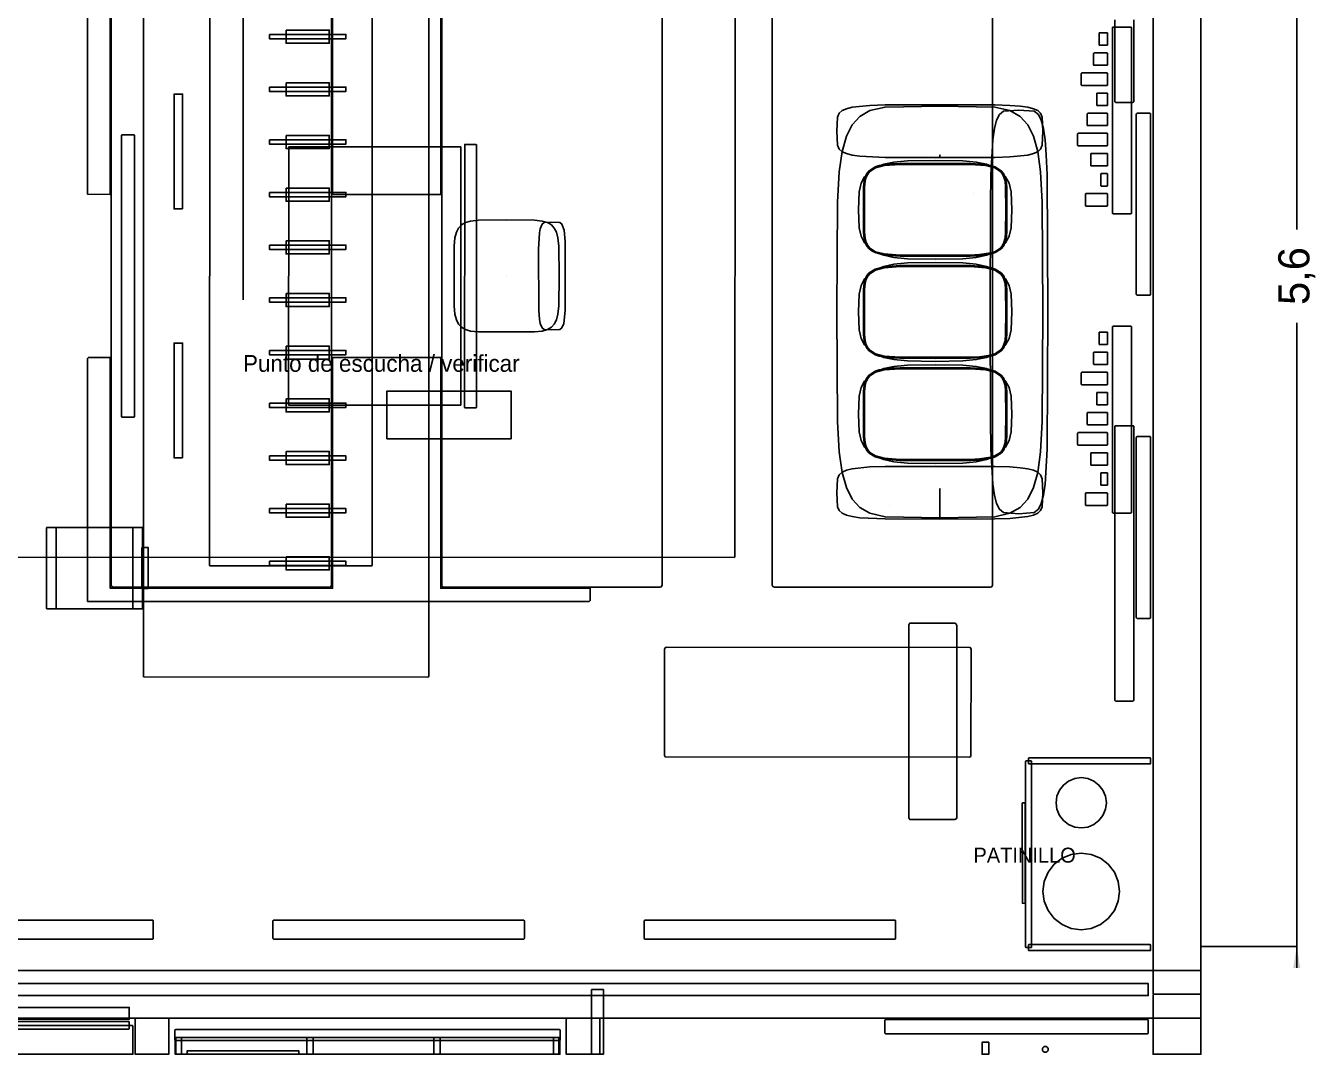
# Model space of a CAD drawing. Header units: metres. Extents: x 1053.8 to 1062.49, y -6.25 to 0.59.
# Drawn here: x 1057.09 to 1062.49, y -6.25 to -1.96 of the extents above; entities that cross this region are included whole.
import ezdxf

# ---------------------------------------------------------------- set-up
doc = ezdxf.new("R2010")
doc.units = ezdxf.units.M
for name, color, linetype in [('CORTE', 7, 'Continuous'), ('COTAS', 4, 'Continuous'), ('TEXTOS', 7, 'Continuous'), ('VISTA', 8, 'Continuous')]:
    doc.layers.add(name, color=color, linetype=linetype)
doc.dimstyles.get("Standard").update_dxf_attribs({"dimtxt": 2.5, "dimasz": 2.5, "dimexe": 1.25, "dimexo": 0.625, "dimtad": 1, "dimcen": 2.5, "dimazin": 3, "dimtfac": 1, "dimtmove": 0, "dimatfit": 3})

# ---------------------------------------------------------------- blocks, each defined once
blk = doc.blocks.new('_CLOSEDFILLED')
at = {"color": 0, "linetype": 'BYBLOCK'}
blk.add_solid([(-1, 0.164), (0, 0), (-1, -0.164)], dxfattribs=at)
blk = doc.blocks.new('*D2')
for p, q in [((1062.4, -0.11), (1062.4, -2.805)), ((1062, -0.2), (1062.4, -0.2)), ((1062.4, -3.195), (1062.4, -5.89)), ((1062, -5.8), (1062.4, -5.8))]:
    blk.add_line(p, q)
at = {"layer": 'Defpoints'}
for p in [(1062, -0.2), (1062.4, -0.2), (1062, -5.8)]:
    blk.add_point(p, dxfattribs=at)
at = {"layer": 'COTAS', "xscale": 0.09, "yscale": 0.09}
for p, rotation in [((1062.4, -0.2), 270), ((1062.4, -5.8), 90)]:
    blk.add_blockref('_CLOSEDFILLED', p, dxfattribs=dict(at, rotation=rotation))
at = {"layer": 'COTAS', "insert": (1062.4, -3), "char_height": 0.13, "attachment_point": 5, "rotation": 90}
blk.add_mtext('5,6', dxfattribs=at)

msp = doc.modelspace()

# ---------------------------------------------------------------- linework, layer by layer
at = {"layer": 'CORTE'}
msp.add_lwpolyline([(1061.8, -0.0045), (1061.8, -3.5632), (1061.8, -5.9955), (1061.8005, -5.997), (1061.8008, -5.9981), (1061.8011, -5.9984), (1061.8013, -5.9987), (1061.8017, -5.999), (1061.8019, -5.9992), (1061.8034, -5.9997), (1061.8045, -6), (1061.918, -6), (1061.9955, -6), (1061.997, -5.9995), (1061.9981, -5.9992), (1061.9984, -5.9989), (1061.9987, -5.9987), (1061.9989, -5.9984), (1061.9992, -5.9981), (1061.9995, -5.997), (1062, -5.9955), (1062, -3.5632), (1062, -0.0045)], dxfattribs=at)
for points in [[(1061.801, -6.0017), (1061.8008, -6.0019), (1061.8003, -6.0034), (1061.8, -6.0045), (1061.8, -6.25), (1062, -6.25), (1062, -6.0045), (1061.9997, -6.0034), (1061.9992, -6.0019), (1061.999, -6.0017), (1061.9987, -6.0013), (1061.9984, -6.0011), (1061.9981, -6.0008), (1061.997, -6.0005), (1061.9955, -6), (1061.918, -6), (1061.8045, -6), (1061.8034, -6.0003), (1061.8019, -6.0008), (1061.8017, -6.001), (1061.8013, -6.0013), (1061.801, -6.0017)], [(1057.5511, -6.1016), (1057.5508, -6.1019), (1057.5504, -6.1033), (1057.55, -6.1045), (1057.55, -6.25), (1057.69, -6.25), (1057.69, -6.1045), (1057.6896, -6.1033), (1057.6892, -6.1019), (1057.6889, -6.1016), (1057.6887, -6.1013), (1057.6884, -6.1011), (1057.6881, -6.1008), (1057.6869, -6.1004), (1057.6855, -6.1), (1057.6236, -6.1), (1057.5545, -6.1), (1057.5533, -6.1004), (1057.5519, -6.1008), (1057.5516, -6.1011), (1057.5513, -6.1013), (1057.5511, -6.1016)], [(1059.3511, -6.1016), (1059.3508, -6.1019), (1059.3504, -6.1033), (1059.35, -6.1045), (1059.35, -6.25), (1059.49, -6.25), (1059.49, -6.1045), (1059.4896, -6.1033), (1059.4892, -6.1019), (1059.4889, -6.1016), (1059.4887, -6.1013), (1059.4884, -6.1011), (1059.4881, -6.1008), (1059.4869, -6.1004), (1059.4855, -6.1), (1059.4236, -6.1), (1059.3545, -6.1), (1059.3533, -6.1004), (1059.3519, -6.1008), (1059.3516, -6.1011), (1059.3513, -6.1013), (1059.3511, -6.1016)]]:
    msp.add_lwpolyline(points, close=True, dxfattribs=at)
at = {"layer": 'VISTA'}
for p, q in [((1058, -3.1), (1058, -1.4)), ((1057.4926, -2.4146), (1057.4925, -2.4149)), ((1057.4925, -3.454), (1057.4925, -2.4149)), ((1057.4926, -2.4146), (1057.4933, -2.4121)), ((1057.4934, -2.412), (1057.4933, -2.4121)), ((1057.4934, -2.412), (1057.4938, -2.4114)), ((1057.4938, -2.4114), (1057.4943, -2.411)), ((1057.4943, -2.411), (1057.4944, -2.4109)), ((1057.4944, -2.4109), (1057.4967, -2.4101)), ((1057.4967, -2.4101), (1057.497, -2.41)), ((1057.497, -2.41), (1057.5378, -2.41)), ((1057.5378, -2.41), (1057.543, -2.41)), ((1057.543, -2.41), (1057.5453, -2.4108)), ((1057.5453, -2.4108), (1057.5456, -2.4109)), ((1057.5456, -2.4109), (1057.5461, -2.4114)), ((1057.5461, -2.4114), (1057.5462, -2.4114)), ((1057.5462, -2.4114), (1057.5466, -2.412)), ((1057.5467, -2.4121), (1057.5466, -2.412)), ((1057.5467, -2.4121), (1057.5474, -2.4146)), ((1057.5475, -2.4149), (1057.5474, -2.4146)), ((1057.5475, -2.4149), (1057.5475, -3.454)), ((1057.4925, -3.454), (1057.4925, -3.454)), ((1057.4925, -3.454), (1057.4925, -3.5851)), ((1057.5475, -3.5851), (1057.5475, -3.454)), ((1057.4932, -3.5876), (1057.4925, -3.5851)), ((1057.4932, -3.5876), (1057.4933, -3.5879)), ((1057.4938, -3.5885), (1057.4933, -3.5879)), ((1057.4938, -3.5885), (1057.4938, -3.5886)), ((1057.4943, -3.589), (1057.4938, -3.5886)), ((1057.4944, -3.5891), (1057.4943, -3.589)), ((1057.4967, -3.5899), (1057.4944, -3.5891)), ((1057.497, -3.59), (1057.4967, -3.5899)), ((1057.5378, -3.59), (1057.497, -3.59)), ((1057.543, -3.59), (1057.5378, -3.59)), ((1057.5453, -3.5892), (1057.543, -3.59)), ((1057.5456, -3.5891), (1057.5453, -3.5892)), ((1057.5461, -3.5886), (1057.5456, -3.5891)), ((1057.5462, -3.5886), (1057.5461, -3.5886)), ((1057.5467, -3.5879), (1057.5462, -3.5885)), ((1057.5462, -3.5886), (1057.5462, -3.5885)), ((1057.5467, -3.5879), (1057.5468, -3.5876)), ((1057.5475, -3.5851), (1057.5468, -3.5876))]:
    msp.add_line(p, q, dxfattribs=at)
for points in [[(1058.7719, -4.675), (1058.7757, -4.673), (1058.7765, -1.3298), (1058.7746, -1.3259), (1057.5881, -1.325), (1057.5843, -1.327), (1057.5848, -4.6736), (1058.7719, -4.675)], [(1057.446, -2.66), (1057.446, -1.696), (1058.374, -1.696), (1058.374, -2.66), (1058.826, -2.66), (1058.826, -1.696), (1059.45, -1.696), (1059.4492, -1.6419), (1059.4455, -1.64), (1057.3519, -1.6408), (1057.35, -1.6445), (1057.3513, -2.6587), (1057.446, -2.66)], [(1057.45, -4.291), (1057.4517, -4.2962), (1057.459, -4.3), (1058.361, -4.3), (1058.3662, -4.2983), (1058.37, -4.291), (1058.37, -1.709), (1058.3683, -1.7038), (1058.361, -1.7), (1057.459, -1.7), (1057.4526, -1.7026), (1057.45, -1.709), (1057.45, -4.291)], [(1058.83, -4.291), (1058.8317, -4.2962), (1058.839, -4.3), (1059.741, -4.3), (1059.7462, -4.2983), (1059.75, -4.291), (1059.75, -1.709), (1059.7483, -1.7038), (1059.741, -1.7), (1058.839, -1.7), (1058.8326, -1.7026), (1058.83, -1.709), (1058.83, -4.291)], [(1060.21, -4.291), (1060.2117, -4.2962), (1060.219, -4.3), (1061.121, -4.3), (1061.1262, -4.2983), (1061.13, -4.291), (1061.13, -1.709), (1061.1283, -1.7038), (1061.121, -1.7), (1060.219, -1.7), (1060.2126, -1.7026), (1060.21, -1.709), (1060.21, -4.291)], [(1056.305, -4.1705), (1056.3069, -4.1742), (1060.0505, -4.175), (1060.0542, -4.1731), (1060.055, -1.8295), (1060.0531, -1.8258), (1056.3095, -1.825), (1056.305, -1.8295), (1056.305, -4.1705)], [(1057.86, -4.2081), (1057.862, -4.21), (1058.538, -4.21), (1058.54, -4.2081), (1058.54, -1.7919), (1058.538, -1.79), (1057.8608, -1.7903), (1057.86, -4.2081)], [(1058.11, -1.991), (1058.11, -2.009), (1058.43, -2.009), (1058.43, -1.991), (1058.11, -1.991)], [(1058.18, -1.9725), (1058.18, -2.0275), (1058.36, -2.0275), (1058.36, -1.9725), (1058.18, -1.9725)], [(1061.5756, -1.9846), (1061.575, -1.986), (1061.575, -2.034), (1061.5756, -2.0354), (1061.577, -2.036), (1061.608, -2.036), (1061.6094, -2.0354), (1061.61, -2.034), (1061.61, -1.986), (1061.6094, -1.9846), (1061.608, -1.984), (1061.577, -1.984), (1061.5756, -1.9846)], [(1061.6307, -1.9614), (1061.6306, -1.9615), (1061.6301, -1.9631), (1061.63, -1.9635), (1061.63, -2.5911), (1061.63, -2.7365), (1061.6305, -2.7381), (1061.6306, -2.7385), (1061.631, -2.7389), (1061.631, -2.739), (1061.6314, -2.7393), (1061.6315, -2.7394), (1061.6331, -2.7399), (1061.6335, -2.74), (1061.6928, -2.74), (1061.7065, -2.74), (1061.7081, -2.7395), (1061.7085, -2.7394), (1061.7089, -2.739), (1061.709, -2.739), (1061.709, -2.7389), (1061.7094, -2.7385), (1061.7095, -2.7381), (1061.71, -2.7365), (1061.71, -2.5911), (1061.71, -1.9635), (1061.7099, -1.9631), (1061.7094, -1.9615), (1061.7093, -1.9614), (1061.709, -1.961), (1061.7089, -1.961), (1061.7085, -1.9606), (1061.7081, -1.9605), (1061.7065, -1.96), (1061.6928, -1.96), (1061.6335, -1.96), (1061.6331, -1.9601), (1061.6315, -1.9606), (1061.6314, -1.9607), (1061.631, -1.961), (1061.6307, -1.9614)], [(1061.5526, -2.0686), (1061.552, -2.07), (1061.552, -2.118), (1061.5526, -2.1194), (1061.554, -2.12), (1061.608, -2.12), (1061.6094, -2.1194), (1061.61, -2.118), (1061.61, -2.07), (1061.6094, -2.0686), (1061.608, -2.068), (1061.554, -2.068), (1061.5526, -2.0686)], [(1061.5006, -2.1526), (1061.5, -2.154), (1061.5, -2.202), (1061.5006, -2.2034), (1061.502, -2.204), (1061.608, -2.204), (1061.6094, -2.2034), (1061.61, -2.202), (1061.61, -2.154), (1061.6094, -2.1526), (1061.608, -2.152), (1061.502, -2.152), (1061.5006, -2.1526)], [(1058.18, -2.1925), (1058.18, -2.2475), (1058.36, -2.2475), (1058.36, -2.1925), (1058.18, -2.1925)], [(1057.7475, -2.72), (1057.7475, -2.3055), (1057.7475, -2.24), (1057.7173, -2.24), (1057.7125, -2.24), (1057.7125, -2.6545), (1057.7125, -2.72), (1057.7427, -2.72), (1057.7475, -2.72)], [(1058.11, -2.211), (1058.11, -2.229), (1058.43, -2.229), (1058.43, -2.211), (1058.11, -2.211)], [(1061.5656, -2.2366), (1061.565, -2.238), (1061.565, -2.286), (1061.5656, -2.2874), (1061.567, -2.288), (1061.608, -2.288), (1061.6094, -2.2874), (1061.61, -2.286), (1061.61, -2.238), (1061.6094, -2.2366), (1061.608, -2.236), (1061.567, -2.236), (1061.5656, -2.2366)], [(1060.5432, -2.4949), (1060.575, -2.4994), (1060.681, -2.5044), (1060.91, -2.505), (1060.91, -2.4945), (1060.91, -2.505), (1061.139, -2.5044), (1061.2022, -2.5026), (1061.2768, -2.4949), (1061.3007, -2.4888), (1061.3183, -2.4807), (1061.3305, -2.4698), (1061.3376, -2.4536), (1061.34, -2.395), (1061.3376, -2.3364), (1061.3305, -2.3202), (1061.3183, -2.3093), (1061.3007, -2.3012), (1061.2768, -2.2951), (1061.245, -2.2906), (1061.2022, -2.2874), (1061.139, -2.2856), (1060.681, -2.2856), (1060.6178, -2.2874), (1060.5432, -2.2951), (1060.5193, -2.3012), (1060.5017, -2.3093), (1060.4895, -2.3202), (1060.4824, -2.3364), (1060.48, -2.395), (1060.4824, -2.4536), (1060.4895, -2.4698), (1060.5017, -2.4807), (1060.5193, -2.4888), (1060.5432, -2.4949)], [(1060.5432, -3.9313), (1060.575, -3.9666), (1060.6178, -3.991), (1060.681, -4.0053), (1060.91, -4.01), (1060.91, -3.8884), (1060.91, -4.01), (1061.139, -4.0053), (1061.2022, -3.991), (1061.245, -3.9666), (1061.2768, -3.9313), (1061.3007, -3.8835), (1061.3183, -3.8201), (1061.3305, -3.7345), (1061.3376, -3.6079), (1061.34, -3.15), (1061.3376, -2.6921), (1061.3305, -2.5655), (1061.3183, -2.4799), (1061.3007, -2.4165), (1061.2768, -2.3687), (1061.245, -2.3334), (1061.2022, -2.309), (1061.139, -2.2947), (1060.91, -2.29), (1060.681, -2.2947), (1060.6178, -2.309), (1060.575, -2.3334), (1060.5432, -2.3687), (1060.5193, -2.4165), (1060.5017, -2.4799), (1060.4895, -2.5655), (1060.4824, -2.6921), (1060.48, -3.15), (1060.4824, -3.6079), (1060.4895, -3.7345), (1060.5017, -3.8201), (1060.5193, -3.8835), (1060.5432, -3.9313)], [(1061.1376, -3.9157), (1061.1465, -3.9503), (1061.1584, -3.9741), (1061.1761, -3.9882), (1061.24, -3.9928), (1061.3039, -3.9882), (1061.3216, -3.9741), (1061.3335, -3.9503), (1061.3423, -3.9157), (1061.349, -3.8688), (1061.3573, -3.7228), (1061.36, -3.15), (1061.3573, -2.5772), (1061.3539, -2.4933), (1061.349, -2.4312), (1061.3423, -2.3843), (1061.3335, -2.3497), (1061.3216, -2.3259), (1061.3039, -2.3118), (1061.24, -2.3072), (1061.1761, -2.3118), (1061.1584, -2.3259), (1061.1465, -2.3497), (1061.1376, -2.3843), (1061.131, -2.4312), (1061.1227, -2.5772), (1061.1207, -2.7012), (1061.12, -3.15), (1061.1207, -3.5988), (1061.1227, -3.7228), (1061.131, -3.8688), (1061.1376, -3.9157)], [(1061.5256, -2.3206), (1061.525, -2.322), (1061.525, -2.37), (1061.5256, -2.3714), (1061.527, -2.372), (1061.608, -2.372), (1061.6094, -2.3714), (1061.61, -2.37), (1061.61, -2.322), (1061.6094, -2.3206), (1061.608, -2.32), (1061.527, -2.32), (1061.5256, -2.3206)], [(1061.7309, -2.3218), (1061.7308, -2.3219), (1061.7302, -2.3239), (1061.73, -2.3245), (1061.73, -2.9018), (1061.73, -3.0755), (1061.7306, -3.0775), (1061.7308, -3.0781), (1061.7312, -3.0785), (1061.7313, -3.0787), (1061.7318, -3.0791), (1061.7319, -3.0792), (1061.7339, -3.0798), (1061.7345, -3.08), (1061.7737, -3.08), (1061.7855, -3.08), (1061.7875, -3.0794), (1061.7881, -3.0792), (1061.7885, -3.0788), (1061.7887, -3.0787), (1061.7888, -3.0785), (1061.7892, -3.0781), (1061.7894, -3.0775), (1061.79, -3.0755), (1061.79, -2.9018), (1061.79, -2.3245), (1061.7898, -2.3239), (1061.7892, -2.3219), (1061.7891, -2.3218), (1061.7887, -2.3213), (1061.7885, -2.3212), (1061.7881, -2.3208), (1061.7875, -2.3206), (1061.7855, -2.32), (1061.7737, -2.32), (1061.7345, -2.32), (1061.7339, -2.3202), (1061.7319, -2.3208), (1061.7318, -2.3209), (1061.7313, -2.3213), (1061.7309, -2.3218)], [(1058.18, -2.4125), (1058.18, -2.4675), (1058.36, -2.4675), (1058.36, -2.4125), (1058.18, -2.4125)], [(1061.4856, -2.4046), (1061.485, -2.406), (1061.485, -2.454), (1061.4856, -2.4554), (1061.487, -2.456), (1061.608, -2.456), (1061.6094, -2.4554), (1061.61, -2.454), (1061.61, -2.406), (1061.6094, -2.4046), (1061.608, -2.404), (1061.487, -2.404), (1061.4856, -2.4046)], [(1058.11, -2.431), (1058.11, -2.449), (1058.43, -2.449), (1058.43, -2.431), (1058.11, -2.431)], [(1058.1906, -3.5387), (1058.1909, -3.5391), (1058.1913, -3.5394), (1058.193, -3.54), (1058.9087, -3.5394), (1058.9091, -3.5391), (1058.9094, -3.5387), (1058.91, -3.537), (1058.9094, -2.4613), (1058.9091, -2.4609), (1058.9087, -2.4606), (1058.907, -2.46), (1058.193, -2.46), (1058.1909, -2.4609), (1058.1906, -3.5387)], [(1058.1915, -2.4615), (1058.1909, -2.4615), (1058.1909, -2.4609), (1058.1915, -2.4615)], [(1058.9085, -2.4615), (1058.9085, -2.4609), (1058.9091, -2.4609), (1058.9085, -2.4615)], [(1058.925, -3.5483), (1058.9267, -3.55), (1058.9733, -3.55), (1058.975, -3.5483), (1058.975, -2.4517), (1058.9733, -2.45), (1058.9257, -2.4503), (1058.925, -3.5483)], [(1060.6424, -2.9001), (1060.6759, -2.9132), (1060.7182, -2.9224), (1060.7741, -2.9278), (1060.89, -2.9297), (1061.0059, -2.9278), (1061.0618, -2.9224), (1061.1041, -2.9132), (1061.1376, -2.9001), (1061.1642, -2.883), (1061.1844, -2.8614), (1061.1987, -2.8341), (1061.2072, -2.7981), (1061.21, -2.7233), (1061.2072, -2.6486), (1061.1987, -2.6126), (1061.1844, -2.5853), (1061.1642, -2.5637), (1061.1376, -2.5466), (1061.1041, -2.5335), (1061.0618, -2.5243), (1061.0059, -2.5188), (1060.89, -2.517), (1060.7741, -2.5188), (1060.7182, -2.5243), (1060.6759, -2.5335), (1060.6424, -2.5466), (1060.6158, -2.5637), (1060.5956, -2.5853), (1060.5813, -2.6126), (1060.5728, -2.6486), (1060.57, -2.7233), (1060.5728, -2.7981), (1060.5813, -2.8341), (1060.5956, -2.8614), (1060.6158, -2.883), (1060.6424, -2.9001)], [(1060.5911, -2.8175), (1060.5938, -2.8433), (1060.5985, -2.8612), (1060.6051, -2.875), (1060.614, -2.8862), (1060.6252, -2.8952), (1060.639, -2.9023), (1060.677, -2.9122), (1060.744, -2.9168), (1060.89, -2.9174), (1060.89, -2.9151), (1060.89, -2.9174), (1061.036, -2.9168), (1061.0756, -2.9151), (1061.124, -2.9079), (1061.141, -2.9023), (1061.166, -2.8862), (1061.1749, -2.875), (1061.1815, -2.8612), (1061.1862, -2.8433), (1061.1889, -2.8175), (1061.1898, -2.7233), (1061.1889, -2.6292), (1061.1862, -2.6034), (1061.1815, -2.5855), (1061.1749, -2.5716), (1061.166, -2.5605), (1061.141, -2.5443), (1061.103, -2.5345), (1061.036, -2.5298), (1060.744, -2.5298), (1060.7044, -2.5316), (1060.656, -2.5387), (1060.639, -2.5443), (1060.614, -2.5605), (1060.6051, -2.5716), (1060.5985, -2.5855), (1060.5938, -2.6034), (1060.5911, -2.6292), (1060.5911, -2.8175)], [(1060.6777, -2.9078), (1060.6407, -2.8983), (1060.6171, -2.8831), (1060.6089, -2.8727), (1060.6026, -2.8597), (1060.5982, -2.8425), (1060.5955, -2.8174), (1060.5955, -2.6293), (1060.5982, -2.6041), (1060.6026, -2.587), (1060.6089, -2.5739), (1060.6171, -2.5636), (1060.6407, -2.5484), (1060.6777, -2.5389), (1060.7441, -2.5342), (1060.89, -2.5336), (1061.0359, -2.5342), (1061.1023, -2.5389), (1061.1393, -2.5484), (1061.1629, -2.5636), (1061.1711, -2.5739), (1061.1774, -2.587), (1061.1818, -2.6041), (1061.1845, -2.6293), (1061.1854, -2.7233), (1061.1845, -2.8174), (1061.1818, -2.8425), (1061.1774, -2.8597), (1061.1711, -2.8727), (1061.1629, -2.8831), (1061.1393, -2.8983), (1061.1229, -2.9037), (1061.0753, -2.9107), (1061.0359, -2.9124), (1060.7441, -2.9124), (1060.6777, -2.9078)], [(1061.5406, -2.4886), (1061.54, -2.49), (1061.54, -2.538), (1061.5406, -2.5394), (1061.542, -2.54), (1061.608, -2.54), (1061.6094, -2.5394), (1061.61, -2.538), (1061.61, -2.49), (1061.6094, -2.4886), (1061.608, -2.488), (1061.542, -2.488), (1061.5406, -2.4886)], [(1060.6911, -2.5369), (1060.6911, -2.5369), (1060.6911, -2.5369), (1060.6911, -2.5369)], [(1061.5826, -2.5726), (1061.582, -2.574), (1061.582, -2.622), (1061.5826, -2.6234), (1061.584, -2.624), (1061.608, -2.624), (1061.6094, -2.6234), (1061.61, -2.622), (1061.61, -2.574), (1061.6094, -2.5726), (1061.608, -2.572), (1061.584, -2.572), (1061.5826, -2.5726)], [(1058.18, -2.6325), (1058.18, -2.6875), (1058.36, -2.6875), (1058.36, -2.6325), (1058.18, -2.6325)], [(1061.202, -2.6309), (1061.202, -2.6309), (1061.202, -2.6309), (1061.202, -2.6309)], [(1058.11, -2.651), (1058.11, -2.669), (1058.43, -2.669), (1058.43, -2.651), (1058.11, -2.651)], [(1061.0508, -2.657), (1061.0508, -2.657), (1061.0508, -2.657), (1061.0508, -2.657)], [(1061.5186, -2.6566), (1061.518, -2.658), (1061.518, -2.706), (1061.5186, -2.7074), (1061.52, -2.708), (1061.608, -2.708), (1061.6094, -2.7074), (1061.61, -2.706), (1061.61, -2.658), (1061.6094, -2.6566), (1061.608, -2.656), (1061.52, -2.656), (1061.5186, -2.6566)], [(1058.9124, -3.2135), (1058.9286, -3.2231), (1058.9505, -3.2298), (1058.9829, -3.2337), (1059.2171, -3.2337), (1059.2495, -3.2298), (1059.2714, -3.2231), (1059.2876, -3.2135), (1059.2999, -3.2004), (1059.3089, -3.1831), (1059.3151, -3.1597), (1059.3188, -3.1251), (1059.32, -3), (1059.3188, -2.8749), (1059.3151, -2.8403), (1059.3089, -2.8169), (1059.2999, -2.7996), (1059.2876, -2.7865), (1059.2714, -2.7769), (1059.2495, -2.7702), (1059.2171, -2.7663), (1059.1, -2.765), (1058.9829, -2.7663), (1058.9505, -2.7702), (1058.9286, -2.7769), (1058.9124, -2.7865), (1058.9001, -2.7996), (1058.8911, -2.8169), (1058.8849, -2.8403), (1058.8812, -2.8749), (1058.8812, -3.1251), (1058.8849, -3.1597), (1058.8911, -3.1831), (1058.9001, -3.2004), (1058.9124, -3.2135)], [(1059.2352, -3.1437), (1059.2374, -3.1803), (1059.2408, -3.1976), (1059.2485, -3.2168), (1059.2575, -3.2229), (1059.2902, -3.225), (1059.3225, -3.2229), (1059.331, -3.2168), (1059.3396, -3.1976), (1059.345, -3.1437), (1059.345, -2.8563), (1059.3404, -2.8079), (1059.3315, -2.7832), (1059.3224, -2.7771), (1059.2898, -2.775), (1059.2575, -2.7771), (1059.249, -2.7832), (1059.2404, -2.8024), (1059.2375, -2.8197), (1059.2343, -2.8874), (1059.2352, -3.1437)], [(1058.18, -2.8525), (1058.18, -2.9075), (1058.36, -2.9075), (1058.36, -2.8525), (1058.18, -2.8525)], [(1060.5967, -2.8521), (1060.5967, -2.8521), (1060.5967, -2.8521), (1060.5967, -2.8521)], [(1058.11, -2.871), (1058.11, -2.889), (1058.43, -2.889), (1058.43, -2.871), (1058.11, -2.871)], [(1060.6199, -2.8902), (1060.6199, -2.8902), (1060.6199, -2.8902), (1060.6199, -2.8902)], [(1060.6424, -3.3268), (1060.6759, -3.3398), (1060.7182, -3.349), (1060.7741, -3.3545), (1060.89, -3.3563), (1061.0059, -3.3545), (1061.0618, -3.349), (1061.1041, -3.3398), (1061.1376, -3.3268), (1061.1642, -3.3097), (1061.1844, -3.288), (1061.1987, -3.2607), (1061.2072, -3.2247), (1061.21, -3.15), (1061.2072, -3.0753), (1061.1987, -3.0393), (1061.1844, -3.012), (1061.1642, -2.9903), (1061.1376, -2.9732), (1061.1041, -2.9602), (1061.0618, -2.951), (1061.0059, -2.9455), (1060.89, -2.9437), (1060.7741, -2.9455), (1060.7182, -2.951), (1060.6759, -2.9602), (1060.6424, -2.9732), (1060.6158, -2.9903), (1060.5956, -3.012), (1060.5813, -3.0393), (1060.5728, -3.0753), (1060.57, -3.15), (1060.5728, -3.2247), (1060.5813, -3.2607), (1060.5956, -3.288), (1060.6158, -3.3097), (1060.6424, -3.3268)], [(1060.5911, -3.2442), (1060.5938, -3.2699), (1060.5985, -3.2878), (1060.6051, -3.3017), (1060.614, -3.3128), (1060.639, -3.329), (1060.656, -3.3346), (1060.7044, -3.3418), (1060.744, -3.3435), (1060.89, -3.3441), (1060.89, -3.3418), (1060.89, -3.3441), (1061.036, -3.3435), (1061.103, -3.3388), (1061.141, -3.329), (1061.166, -3.3128), (1061.1749, -3.3017), (1061.1815, -3.2878), (1061.1862, -3.2699), (1061.1889, -3.2442), (1061.1898, -3.15), (1061.1889, -3.0558), (1061.1862, -3.0301), (1061.1815, -3.0122), (1061.1749, -2.9983), (1061.166, -2.9872), (1061.141, -2.971), (1061.124, -2.9654), (1061.0756, -2.9582), (1061.036, -2.9565), (1060.744, -2.9565), (1060.677, -2.9612), (1060.639, -2.971), (1060.614, -2.9872), (1060.6051, -2.9983), (1060.5985, -3.0122), (1060.5938, -3.0301), (1060.5911, -3.0558), (1060.5911, -3.2442)], [(1060.6777, -3.3345), (1060.6407, -3.3249), (1060.6171, -3.3097), (1060.6089, -3.2994), (1060.6026, -3.2864), (1060.5982, -3.2692), (1060.5955, -3.244), (1060.5955, -3.056), (1060.5982, -3.0308), (1060.6026, -3.0136), (1060.6089, -3.0006), (1060.6171, -2.9903), (1060.6407, -2.9751), (1060.6777, -2.9655), (1060.7441, -2.9609), (1060.89, -2.9603), (1061.0359, -2.9609), (1061.1023, -2.9655), (1061.1393, -2.9751), (1061.1629, -2.9903), (1061.1711, -3.0006), (1061.1774, -3.0136), (1061.1818, -3.0308), (1061.1845, -3.056), (1061.1854, -3.15), (1061.1845, -3.244), (1061.1818, -3.2692), (1061.1774, -3.2864), (1061.1711, -3.2994), (1061.1629, -3.3097), (1061.1393, -3.3249), (1061.1229, -3.3303), (1061.0753, -3.3374), (1061.0359, -3.3391), (1060.7441, -3.3391), (1060.6777, -3.3345)], [(1061.08, -2.9149), (1061.08, -2.9149), (1061.08, -2.9149), (1061.08, -2.9149)], [(1059.1, -3), (1059.1, -3), (1059.1, -3), (1059.1, -3)], [(1058.18, -3.0725), (1058.18, -3.1275), (1058.36, -3.1275), (1058.36, -3.0725), (1058.18, -3.0725)], [(1061.202, -3.0575), (1061.202, -3.0575), (1061.202, -3.0575), (1061.202, -3.0575)], [(1058.11, -3.091), (1058.11, -3.109), (1058.43, -3.109), (1058.43, -3.091), (1058.11, -3.091)], [(1061.5756, -3.2346), (1061.575, -3.236), (1061.575, -3.284), (1061.5756, -3.2854), (1061.577, -3.286), (1061.608, -3.286), (1061.6094, -3.2854), (1061.61, -3.284), (1061.61, -3.236), (1061.6094, -3.2346), (1061.608, -3.234), (1061.577, -3.234), (1061.5756, -3.2346)], [(1061.6307, -3.2114), (1061.6306, -3.2115), (1061.6301, -3.2131), (1061.63, -3.2135), (1061.63, -3.8411), (1061.63, -3.9865), (1061.6305, -3.9881), (1061.6306, -3.9885), (1061.631, -3.9889), (1061.631, -3.989), (1061.6314, -3.9893), (1061.6315, -3.9894), (1061.6331, -3.9899), (1061.6335, -3.99), (1061.6928, -3.99), (1061.7065, -3.99), (1061.7081, -3.9895), (1061.7085, -3.9894), (1061.7089, -3.989), (1061.709, -3.989), (1061.709, -3.9889), (1061.7094, -3.9885), (1061.7095, -3.9881), (1061.71, -3.9865), (1061.71, -3.8411), (1061.71, -3.2135), (1061.7099, -3.2131), (1061.7094, -3.2115), (1061.7093, -3.2114), (1061.709, -3.211), (1061.7089, -3.211), (1061.7085, -3.2106), (1061.7081, -3.2105), (1061.7065, -3.21), (1061.6928, -3.21), (1061.6335, -3.21), (1061.6331, -3.2101), (1061.6315, -3.2106), (1061.6314, -3.2107), (1061.631, -3.211), (1061.6307, -3.2114)], [(1057.7475, -3.76), (1057.7475, -3.3455), (1057.7475, -3.28), (1057.7173, -3.28), (1057.7125, -3.28), (1057.7125, -3.6945), (1057.7125, -3.76), (1057.7427, -3.76), (1057.7475, -3.76)], [(1060.5967, -3.2787), (1060.5967, -3.2787), (1060.5967, -3.2787), (1060.5967, -3.2787)], [(1059.4455, -4.36), (1059.45, -4.3555), (1059.45, -4.304), (1058.826, -4.304), (1058.826, -3.34), (1058.374, -3.34), (1058.374, -4.304), (1057.446, -4.304), (1057.446, -3.34), (1057.3545, -3.34), (1057.35, -3.3445), (1057.3513, -4.3587), (1059.4455, -4.36)], [(1058.11, -3.311), (1058.11, -3.329), (1058.43, -3.329), (1058.43, -3.311), (1058.11, -3.311)], [(1058.18, -3.2925), (1058.18, -3.3475), (1058.36, -3.3475), (1058.36, -3.2925), (1058.18, -3.2925)], [(1060.7, -3.3415), (1060.7, -3.3415), (1060.7, -3.3415), (1060.7, -3.3415)], [(1061.08, -3.3415), (1061.08, -3.3415), (1061.08, -3.3415), (1061.08, -3.3415)], [(1061.5526, -3.3186), (1061.552, -3.32), (1061.552, -3.368), (1061.5526, -3.3694), (1061.554, -3.37), (1061.608, -3.37), (1061.6094, -3.3694), (1061.61, -3.368), (1061.61, -3.32), (1061.6094, -3.3186), (1061.608, -3.318), (1061.554, -3.318), (1061.5526, -3.3186)], [(1060.6424, -3.7534), (1060.6759, -3.7665), (1060.7182, -3.7757), (1060.7741, -3.7812), (1060.89, -3.783), (1061.0059, -3.7812), (1061.0618, -3.7757), (1061.1041, -3.7665), (1061.1376, -3.7534), (1061.1642, -3.7363), (1061.1844, -3.7147), (1061.1987, -3.6874), (1061.2072, -3.6514), (1061.21, -3.5767), (1061.2072, -3.5019), (1061.1987, -3.4659), (1061.1844, -3.4386), (1061.1642, -3.417), (1061.1376, -3.3999), (1061.1041, -3.3868), (1061.0618, -3.3776), (1061.0059, -3.3722), (1060.89, -3.3703), (1060.7741, -3.3722), (1060.7182, -3.3776), (1060.6759, -3.3868), (1060.6424, -3.3999), (1060.6158, -3.417), (1060.5956, -3.4386), (1060.5813, -3.4659), (1060.5728, -3.5019), (1060.57, -3.5767), (1060.5728, -3.6514), (1060.5813, -3.6874), (1060.5956, -3.7147), (1060.6158, -3.7363), (1060.6424, -3.7534)], [(1060.5911, -3.6708), (1060.5938, -3.6966), (1060.5985, -3.7145), (1060.6051, -3.7284), (1060.614, -3.7395), (1060.639, -3.7557), (1060.677, -3.7655), (1060.744, -3.7702), (1060.89, -3.7708), (1060.89, -3.7684), (1060.89, -3.7708), (1061.036, -3.7702), (1061.0756, -3.7684), (1061.124, -3.7613), (1061.141, -3.7557), (1061.166, -3.7395), (1061.1749, -3.7284), (1061.1815, -3.7145), (1061.1862, -3.6966), (1061.1889, -3.6708), (1061.1898, -3.5767), (1061.1889, -3.4825), (1061.1862, -3.4567), (1061.1815, -3.4388), (1061.1749, -3.425), (1061.166, -3.4138), (1061.141, -3.3977), (1061.103, -3.3878), (1061.036, -3.3832), (1060.744, -3.3832), (1060.7044, -3.3849), (1060.656, -3.3921), (1060.639, -3.3977), (1060.614, -3.4138), (1060.6051, -3.425), (1060.5985, -3.4388), (1060.5938, -3.4567), (1060.5911, -3.4825), (1060.5911, -3.6708)], [(1060.6777, -3.7611), (1060.6407, -3.7516), (1060.6171, -3.7364), (1060.6089, -3.7261), (1060.6026, -3.713), (1060.5982, -3.6959), (1060.5955, -3.6707), (1060.5955, -3.4826), (1060.5982, -3.4575), (1060.6026, -3.4403), (1060.6089, -3.4273), (1060.6171, -3.4169), (1060.6407, -3.4017), (1060.6777, -3.3922), (1060.7441, -3.3876), (1060.89, -3.387), (1061.0359, -3.3876), (1061.1023, -3.3922), (1061.1393, -3.4017), (1061.1629, -3.4169), (1061.1711, -3.4273), (1061.1774, -3.4403), (1061.1818, -3.4575), (1061.1845, -3.4826), (1061.1854, -3.5767), (1061.1845, -3.6707), (1061.1818, -3.6959), (1061.1774, -3.713), (1061.1711, -3.7261), (1061.1629, -3.7364), (1061.1393, -3.7516), (1061.1229, -3.757), (1061.0753, -3.764), (1061.0359, -3.7658), (1060.7441, -3.7658), (1060.6777, -3.7611)], [(1061.1461, -3.4047), (1061.1461, -3.4047), (1061.1461, -3.4047), (1061.1461, -3.4047)], [(1061.5006, -3.4026), (1061.5, -3.404), (1061.5, -3.452), (1061.5006, -3.4534), (1061.502, -3.454), (1061.608, -3.454), (1061.6094, -3.4534), (1061.61, -3.452), (1061.61, -3.404), (1061.6094, -3.4026), (1061.608, -3.402), (1061.502, -3.402), (1061.5006, -3.4026)], [(1058.6007, -3.6797), (1059.1197, -3.6793), (1059.1193, -3.4803), (1058.6007, -3.4803), (1058.6007, -3.6797)], [(1061.202, -3.4842), (1061.202, -3.4842), (1061.202, -3.4842), (1061.202, -3.4842)], [(1061.5656, -3.4866), (1061.565, -3.488), (1061.565, -3.536), (1061.5656, -3.5374), (1061.567, -3.538), (1061.608, -3.538), (1061.6094, -3.5374), (1061.61, -3.536), (1061.61, -3.488), (1061.6094, -3.4866), (1061.608, -3.486), (1061.567, -3.486), (1061.5656, -3.4866)], [(1058.11, -3.531), (1058.11, -3.549), (1058.43, -3.549), (1058.43, -3.531), (1058.11, -3.531)], [(1058.18, -3.5125), (1058.18, -3.5675), (1058.36, -3.5675), (1058.36, -3.5125), (1058.18, -3.5125)], [(1058.1915, -3.5385), (1058.1915, -3.5391), (1058.1909, -3.5391), (1058.1915, -3.5385)], [(1058.9085, -3.5385), (1058.9091, -3.5385), (1058.9091, -3.5391), (1058.9085, -3.5385)], [(1061.5256, -3.5706), (1061.525, -3.572), (1061.525, -3.62), (1061.5256, -3.6214), (1061.527, -3.622), (1061.608, -3.622), (1061.6094, -3.6214), (1061.61, -3.62), (1061.61, -3.572), (1061.6094, -3.5706), (1061.608, -3.57), (1061.527, -3.57), (1061.5256, -3.5706)], [(1061.4856, -3.6546), (1061.485, -3.656), (1061.485, -3.704), (1061.4856, -3.7054), (1061.487, -3.706), (1061.608, -3.706), (1061.6094, -3.7054), (1061.61, -3.704), (1061.61, -3.656), (1061.6094, -3.6546), (1061.608, -3.654), (1061.487, -3.654), (1061.4856, -3.6546)], [(1061.641, -3.6267), (1061.6408, -3.6269), (1061.6402, -3.6287), (1061.64, -3.6295), (1061.64, -4.4296), (1061.64, -4.7705), (1061.6406, -4.7723), (1061.6408, -4.7731), (1061.6412, -4.7735), (1061.6413, -4.7737), (1061.6417, -4.774), (1061.6419, -4.7742), (1061.6437, -4.7748), (1061.6445, -4.775), (1061.6943, -4.775), (1061.7155, -4.775), (1061.7173, -4.7744), (1061.7181, -4.7742), (1061.7185, -4.7738), (1061.7187, -4.7737), (1061.7188, -4.7735), (1061.7192, -4.7731), (1061.7194, -4.7723), (1061.72, -4.7705), (1061.72, -4.4296), (1061.72, -3.6295), (1061.7198, -3.6287), (1061.7192, -3.6269), (1061.719, -3.6267), (1061.7187, -3.6263), (1061.7185, -3.6262), (1061.7181, -3.6258), (1061.7173, -3.6256), (1061.7155, -3.625), (1061.6943, -3.625), (1061.6445, -3.625), (1061.6437, -3.6252), (1061.6419, -3.6258), (1061.6417, -3.626), (1061.6413, -3.6263), (1061.641, -3.6267)], [(1061.7309, -3.6718), (1061.7308, -3.6719), (1061.7302, -3.6739), (1061.73, -3.6745), (1061.73, -4.2518), (1061.73, -4.4255), (1061.7306, -4.4275), (1061.7308, -4.4281), (1061.7312, -4.4285), (1061.7313, -4.4287), (1061.7318, -4.4291), (1061.7319, -4.4292), (1061.7339, -4.4298), (1061.7345, -4.43), (1061.7737, -4.43), (1061.7855, -4.43), (1061.7875, -4.4294), (1061.7881, -4.4292), (1061.7885, -4.4288), (1061.7887, -4.4287), (1061.7888, -4.4285), (1061.7892, -4.4281), (1061.7894, -4.4275), (1061.79, -4.4255), (1061.79, -4.2518), (1061.79, -3.6745), (1061.7898, -3.6739), (1061.7892, -3.6719), (1061.7891, -3.6718), (1061.7887, -3.6713), (1061.7885, -3.6712), (1061.7881, -3.6708), (1061.7875, -3.6706), (1061.7855, -3.67), (1061.7737, -3.67), (1061.7345, -3.67), (1061.7339, -3.6702), (1061.7319, -3.6708), (1061.7318, -3.6709), (1061.7313, -3.6713), (1061.7309, -3.6718)], [(1058.11, -3.751), (1058.11, -3.769), (1058.43, -3.769), (1058.43, -3.751), (1058.11, -3.751)], [(1058.18, -3.7325), (1058.18, -3.7875), (1058.36, -3.7875), (1058.36, -3.7325), (1058.18, -3.7325)], [(1060.6331, -3.7501), (1060.6331, -3.7501), (1060.6331, -3.7501), (1060.6331, -3.7501)], [(1060.6911, -3.7631), (1060.6911, -3.7631), (1060.6911, -3.7631), (1060.6911, -3.7631)], [(1061.0557, -3.7671), (1061.0557, -3.7671), (1061.0557, -3.7671), (1061.0557, -3.7671)], [(1061.08, -3.7682), (1061.08, -3.7682), (1061.08, -3.7682), (1061.08, -3.7682)], [(1061.1469, -3.7501), (1061.1469, -3.7501), (1061.1469, -3.7501), (1061.1469, -3.7501)], [(1061.5406, -3.7386), (1061.54, -3.74), (1061.54, -3.788), (1061.5406, -3.7894), (1061.542, -3.79), (1061.608, -3.79), (1061.6094, -3.7894), (1061.61, -3.788), (1061.61, -3.74), (1061.6094, -3.7386), (1061.608, -3.738), (1061.542, -3.738), (1061.5406, -3.7386)], [(1060.5432, -4.0049), (1060.575, -4.0095), (1060.681, -4.0144), (1060.91, -4.015), (1060.91, -4.0045), (1060.91, -4.015), (1061.139, -4.0144), (1061.2022, -4.0126), (1061.2768, -4.0049), (1061.3007, -3.9988), (1061.3183, -3.9907), (1061.3305, -3.9798), (1061.3376, -3.9636), (1061.34, -3.905), (1061.3376, -3.8464), (1061.3305, -3.8302), (1061.3183, -3.8193), (1061.3007, -3.8112), (1061.2768, -3.8051), (1061.245, -3.8006), (1061.2022, -3.7974), (1061.139, -3.7956), (1060.681, -3.7956), (1060.6178, -3.7974), (1060.5432, -3.8051), (1060.5193, -3.8112), (1060.5017, -3.8193), (1060.4895, -3.8302), (1060.4824, -3.8464), (1060.48, -3.905), (1060.4824, -3.9636), (1060.4895, -3.9798), (1060.5017, -3.9907), (1060.5193, -3.9988), (1060.5432, -4.0049)], [(1060.6498, -3.7967), (1060.6498, -3.7967), (1060.6498, -3.7967), (1060.6498, -3.7967)], [(1061.5826, -3.8226), (1061.582, -3.824), (1061.582, -3.872), (1061.5826, -3.8734), (1061.584, -3.874), (1061.608, -3.874), (1061.6094, -3.8734), (1061.61, -3.872), (1061.61, -3.824), (1061.6094, -3.8226), (1061.608, -3.822), (1061.584, -3.822), (1061.5826, -3.8226)], [(1061.5186, -3.9066), (1061.518, -3.908), (1061.518, -3.956), (1061.5186, -3.9574), (1061.52, -3.958), (1061.608, -3.958), (1061.6094, -3.9574), (1061.61, -3.956), (1061.61, -3.908), (1061.6094, -3.9066), (1061.608, -3.906), (1061.52, -3.906), (1061.5186, -3.9066)], [(1058.11, -3.971), (1058.11, -3.989), (1058.43, -3.989), (1058.43, -3.971), (1058.11, -3.971)], [(1058.18, -3.9525), (1058.18, -4.0075), (1058.36, -4.0075), (1058.36, -3.9525), (1058.18, -3.9525)], [(1060.6993, -3.9589), (1060.6993, -3.9589), (1060.6993, -3.9589), (1060.6993, -3.9589)], [(1060.5142, -3.9939), (1060.5142, -3.9939), (1060.5142, -3.9939), (1060.5142, -3.9939)], [(1061.2998, -3.9926), (1061.2998, -3.9926), (1061.2998, -3.9926), (1061.2998, -3.9926)], [(1057.1803, -4.0504), (1057.1803, -4.0505), (1057.1801, -4.051), (1057.18, -4.0511), (1057.18, -4.3078), (1057.18, -4.3889), (1057.1802, -4.3894), (1057.1803, -4.3895), (1057.1804, -4.3896), (1057.1804, -4.3897), (1057.1806, -4.3898), (1057.1806, -4.3898), (1057.1813, -4.39), (1057.1815, -4.39), (1057.4831, -4.39), (1057.5785, -4.39), (1057.5792, -4.3898), (1057.5794, -4.3898), (1057.5795, -4.3897), (1057.5796, -4.3897), (1057.5796, -4.3896), (1057.5797, -4.3895), (1057.5798, -4.3894), (1057.58, -4.3889), (1057.58, -4.3078), (1057.58, -4.0511), (1057.5799, -4.051), (1057.5797, -4.0505), (1057.5797, -4.0504), (1057.5796, -4.0503), (1057.5795, -4.0503), (1057.5794, -4.0502), (1057.5792, -4.0502), (1057.5785, -4.05), (1057.4831, -4.05), (1057.1815, -4.05), (1057.1813, -4.05), (1057.1806, -4.0502), (1057.1806, -4.0502), (1057.1804, -4.0503), (1057.1803, -4.0504)], [(1057.2217, -4.0507), (1057.22, -4.0517), (1057.2203, -4.3893), (1057.2207, -4.3883), (1057.2217, -4.39), (1057.5393, -4.3897), (1057.5383, -4.3893), (1057.54, -4.3883), (1057.5397, -4.0507), (1057.2217, -4.0507)], [(1057.604, -4.3055), (1057.604, -4.2952), (1057.604, -4.2678), (1057.604, -4.2489), (1057.604, -4.2337), (1057.604, -4.22), (1057.604, -4.2063), (1057.604, -4.1911), (1057.604, -4.1722), (1057.604, -4.1448), (1057.604, -4.1345), (1057.5851, -4.1345), (1057.578, -4.1345), (1057.578, -4.1448), (1057.578, -4.1722), (1057.578, -4.1911), (1057.578, -4.2063), (1057.578, -4.22), (1057.578, -4.2337), (1057.578, -4.2489), (1057.578, -4.2678), (1057.578, -4.2952), (1057.578, -4.3055), (1057.5969, -4.3055), (1057.604, -4.3055)], [(1058.11, -4.191), (1058.11, -4.209), (1058.43, -4.209), (1058.43, -4.191), (1058.11, -4.191)], [(1058.18, -4.1725), (1058.18, -4.2275), (1058.36, -4.2275), (1058.36, -4.1725), (1058.18, -4.1725)], [(1060.7818, -4.453), (1060.7815, -4.4534), (1060.7805, -4.4564), (1060.78, -4.458), (1060.78, -4.9906), (1060.78, -5.262), (1060.781, -5.2651), (1060.7815, -5.2666), (1060.7821, -5.2673), (1060.7823, -5.2677), (1060.783, -5.2682), (1060.7834, -5.2685), (1060.7864, -5.2695), (1060.788, -5.27), (1060.9099, -5.27), (1060.972, -5.27), (1060.9751, -5.269), (1060.9766, -5.2685), (1060.9773, -5.2679), (1060.9777, -5.2677), (1060.9779, -5.2673), (1060.9785, -5.2666), (1060.979, -5.2651), (1060.98, -5.262), (1060.98, -4.9906), (1060.98, -4.458), (1060.9795, -4.4564), (1060.9785, -4.4534), (1060.9782, -4.453), (1060.9777, -4.4523), (1060.9773, -4.4521), (1060.9766, -4.4515), (1060.9751, -4.451), (1060.972, -4.45), (1060.9099, -4.45), (1060.788, -4.45), (1060.7864, -4.4505), (1060.7834, -4.4515), (1060.783, -4.4518), (1060.7823, -4.4523), (1060.7818, -4.453)], [(1059.76, -5.002), (1059.7634, -5.0085), (1061.032, -5.01), (1061.0385, -5.0066), (1061.04, -4.558), (1061.0366, -4.5515), (1059.768, -4.55), (1059.7623, -4.5523), (1059.76, -4.558), (1059.76, -5.002)], [(1061.282, -5.0375), (1061.788, -5.0375), (1061.7894, -5.0369), (1061.79, -5.0355), (1061.79, -5.0145), (1061.7894, -5.0131), (1061.788, -5.0125), (1061.282, -5.0125), (1061.2806, -5.0131), (1061.28, -5.0145), (1061.28, -5.0355), (1061.2806, -5.0369), (1061.282, -5.0375)], [(1061.2695, -5.805), (1061.2905, -5.805), (1061.2919, -5.8044), (1061.2925, -5.803), (1061.2925, -5.027), (1061.2919, -5.0256), (1061.2905, -5.025), (1061.2695, -5.025), (1061.2681, -5.0256), (1061.2675, -5.027), (1061.2675, -5.803), (1061.2681, -5.8044), (1061.2695, -5.805)], [(1061.4475, -5.1091), (1061.4258, -5.1258), (1061.4091, -5.1475), (1061.3986, -5.1728), (1061.395, -5.2), (1061.3986, -5.2272), (1061.4091, -5.2525), (1061.4258, -5.2742), (1061.4475, -5.2909), (1061.4728, -5.3014), (1061.5, -5.305), (1061.5272, -5.3014), (1061.5525, -5.2909), (1061.5742, -5.2742), (1061.5909, -5.2525), (1061.6014, -5.2272), (1061.605, -5.2), (1061.6014, -5.1728), (1061.5909, -5.1475), (1061.5742, -5.1258), (1061.5525, -5.1091), (1061.5272, -5.0986), (1061.5, -5.095), (1061.4728, -5.0986), (1061.4475, -5.1091)], [(1061.264, -5.62), (1061.266, -5.618), (1061.266, -5.202), (1061.264, -5.2), (1061.256, -5.2), (1061.254, -5.202), (1061.2546, -5.6194), (1061.264, -5.62)], [(1061.42, -5.4314), (1061.3869, -5.4569), (1061.3614, -5.49), (1061.3455, -5.5286), (1061.34, -5.57), (1061.3455, -5.6114), (1061.3614, -5.65), (1061.3869, -5.6831), (1061.42, -5.7086), (1061.4586, -5.7245), (1061.5, -5.73), (1061.5414, -5.7245), (1061.58, -5.7086), (1061.6131, -5.6831), (1061.6386, -5.65), (1061.6545, -5.6114), (1061.66, -5.57), (1061.6545, -5.5286), (1061.6386, -5.49), (1061.6131, -5.4569), (1061.58, -5.4314), (1061.5414, -5.4155), (1061.5, -5.41), (1061.4586, -5.4155), (1061.42, -5.4314)], [(1058.1259, -5.6918), (1058.1258, -5.6919), (1058.1252, -5.6939), (1058.125, -5.6945), (1058.125, -5.7493), (1058.125, -5.7655), (1058.1256, -5.7675), (1058.1258, -5.7681), (1058.1262, -5.7686), (1058.1263, -5.7687), (1058.1268, -5.7691), (1058.1269, -5.7692), (1058.1289, -5.7698), (1058.1295, -5.77), (1058.9329, -5.77), (1059.1705, -5.77), (1059.1725, -5.7694), (1059.1731, -5.7692), (1059.1735, -5.7688), (1059.1737, -5.7687), (1059.1738, -5.7686), (1059.1742, -5.7681), (1059.1744, -5.7675), (1059.175, -5.7655), (1059.175, -5.7493), (1059.175, -5.6945), (1059.1748, -5.6939), (1059.1742, -5.6919), (1059.1741, -5.6918), (1059.1737, -5.6913), (1059.1735, -5.6912), (1059.1731, -5.6908), (1059.1725, -5.6906), (1059.1705, -5.69), (1058.9329, -5.69), (1058.1295, -5.69), (1058.1289, -5.6902), (1058.1269, -5.6908), (1058.1268, -5.6909), (1058.1263, -5.6913), (1058.1259, -5.6918)], [(1059.6759, -5.6918), (1059.6758, -5.6919), (1059.6752, -5.6939), (1059.675, -5.6945), (1059.675, -5.7493), (1059.675, -5.7655), (1059.6756, -5.7675), (1059.6758, -5.7681), (1059.6762, -5.7686), (1059.6763, -5.7687), (1059.6768, -5.7691), (1059.6769, -5.7692), (1059.6789, -5.7698), (1059.6795, -5.77), (1060.4829, -5.77), (1060.7205, -5.77), (1060.7225, -5.7694), (1060.7231, -5.7692), (1060.7236, -5.7688), (1060.7237, -5.7687), (1060.7238, -5.7686), (1060.7242, -5.7681), (1060.7244, -5.7675), (1060.725, -5.7655), (1060.725, -5.7493), (1060.725, -5.6945), (1060.7248, -5.6939), (1060.7242, -5.6919), (1060.7241, -5.6918), (1060.7237, -5.6913), (1060.7236, -5.6912), (1060.7231, -5.6908), (1060.7225, -5.6906), (1060.7205, -5.69), (1060.4829, -5.69), (1059.6795, -5.69), (1059.6789, -5.6902), (1059.6769, -5.6908), (1059.6768, -5.6909), (1059.6763, -5.6913), (1059.6759, -5.6918)], [(1061.282, -5.8175), (1061.788, -5.8175), (1061.7894, -5.8169), (1061.79, -5.8155), (1061.79, -5.7945), (1061.7894, -5.7931), (1061.788, -5.7925), (1061.282, -5.7925), (1061.2806, -5.7931), (1061.28, -5.7945), (1061.28, -5.8155), (1061.2806, -5.8169), (1061.282, -5.8175)], [(1054.22, -5.955), (1054.22, -6.005), (1061.78, -6.005), (1061.78, -5.955), (1054.22, -5.955)], [(1059.455, -5.98), (1059.455, -6.25), (1059.505, -6.25), (1059.505, -5.98), (1059.455, -5.98)], [(1054.175, -6.055), (1054.175, -6.105), (1057.525, -6.105), (1057.525, -6.055), (1054.175, -6.055)], [(1054.175, -6.144), (1054.177, -6.146), (1057.523, -6.146), (1057.525, -6.144), (1057.525, -6.116), (1057.523, -6.114), (1054.1758, -6.1144), (1054.175, -6.144)], [(1056.9208, -6.1312), (1056.9206, -6.1315), (1056.9203, -6.1324), (1056.92, -6.1335), (1056.92, -6.25), (1057.54, -6.25), (1057.54, -6.1335), (1057.5397, -6.1324), (1057.5394, -6.1315), (1057.5392, -6.1312), (1057.539, -6.131), (1057.5387, -6.1308), (1057.5385, -6.1306), (1057.5374, -6.1303), (1057.5365, -6.13), (1057.2088, -6.13), (1056.9235, -6.13), (1056.9224, -6.1303), (1056.9215, -6.1306), (1056.9212, -6.1308), (1056.921, -6.131), (1056.9208, -6.1312)], [(1060.6811, -6.1066), (1060.6808, -6.1069), (1060.6804, -6.1082), (1060.68, -6.1095), (1060.68, -6.1341), (1060.68, -6.1605), (1060.6804, -6.1618), (1060.6808, -6.1631), (1060.6811, -6.1634), (1060.6813, -6.1637), (1060.6816, -6.1639), (1060.6819, -6.1642), (1060.6832, -6.1646), (1060.6845, -6.165), (1061.2111, -6.165), (1061.7755, -6.165), (1061.7768, -6.1646), (1061.7781, -6.1642), (1061.7784, -6.1639), (1061.7787, -6.1637), (1061.7789, -6.1634), (1061.7792, -6.1631), (1061.7796, -6.1618), (1061.78, -6.1605), (1061.78, -6.1341), (1061.78, -6.1095), (1061.7796, -6.1082), (1061.7792, -6.1069), (1061.7789, -6.1066), (1061.7787, -6.1063), (1061.7784, -6.1061), (1061.7781, -6.1058), (1061.7768, -6.1054), (1061.7755, -6.105), (1061.2111, -6.105), (1060.6845, -6.105), (1060.6832, -6.1054), (1060.6819, -6.1058), (1060.6816, -6.1061), (1060.6813, -6.1063), (1060.6811, -6.1066)], [(1057.7158, -6.1487), (1057.7156, -6.149), (1057.7153, -6.15), (1057.715, -6.151), (1057.715, -6.1695), (1057.715, -6.189), (1057.7153, -6.19), (1057.7156, -6.191), (1057.7158, -6.1912), (1057.716, -6.1915), (1057.7162, -6.1917), (1057.7165, -6.1919), (1057.7175, -6.1922), (1057.7185, -6.1925), (1058.4997, -6.1925), (1059.3215, -6.1925), (1059.3225, -6.1922), (1059.3235, -6.1919), (1059.3237, -6.1917), (1059.324, -6.1915), (1059.3242, -6.1912), (1059.3244, -6.191), (1059.3247, -6.19), (1059.325, -6.189), (1059.325, -6.1695), (1059.325, -6.151), (1059.3247, -6.15), (1059.3244, -6.149), (1059.3242, -6.1487), (1059.324, -6.1485), (1059.3237, -6.1483), (1059.3235, -6.1481), (1059.3225, -6.1478), (1059.3215, -6.1475), (1058.4997, -6.1475), (1057.7185, -6.1475), (1057.7175, -6.1478), (1057.7165, -6.1481), (1057.7162, -6.1483), (1057.716, -6.1485), (1057.7158, -6.1487)], [(1057.7178, -6.1812), (1057.7176, -6.1815), (1057.7173, -6.1825), (1057.717, -6.1835), (1057.717, -6.25), (1057.743, -6.25), (1057.743, -6.1835), (1057.7427, -6.1825), (1057.7424, -6.1815), (1057.7422, -6.1812), (1057.742, -6.181), (1057.7417, -6.1808), (1057.7415, -6.1806), (1057.7405, -6.1803), (1057.7395, -6.18), (1057.7298, -6.18), (1057.7205, -6.18), (1057.7195, -6.1803), (1057.7185, -6.1806), (1057.7182, -6.1808), (1057.718, -6.181), (1057.7178, -6.1812)], [(1059.3194, -6.1815), (1059.3165, -6.18), (1057.7215, -6.1806), (1057.7206, -6.1815), (1057.72, -6.1835), (1057.7201, -6.25), (1059.3194, -6.25), (1059.3194, -6.1815)], [(1059.3194, -6.1815), (1059.3165, -6.18), (1057.7215, -6.1806), (1057.7206, -6.1815), (1057.72, -6.1835), (1057.7201, -6.25), (1059.3194, -6.25), (1059.3194, -6.1815)], [(1057.7217, -6.181), (1057.7217, -6.1817), (1057.721, -6.1817), (1057.7217, -6.181)], [(1057.7217, -6.181), (1057.7217, -6.1817), (1057.721, -6.1817), (1057.7217, -6.181)], [(1057.721, -6.1814), (1057.7213, -6.1813), (1057.721, -6.1814), (1057.721, -6.1814)], [(1057.721, -6.1814), (1057.7213, -6.1813), (1057.721, -6.1814), (1057.721, -6.1814)], [(1058.2678, -6.1812), (1058.2676, -6.1815), (1058.2673, -6.1825), (1058.267, -6.1835), (1058.267, -6.25), (1058.293, -6.25), (1058.293, -6.1835), (1058.2927, -6.1825), (1058.2924, -6.1815), (1058.2922, -6.1812), (1058.292, -6.181), (1058.2917, -6.1808), (1058.2915, -6.1806), (1058.2905, -6.1803), (1058.2895, -6.18), (1058.2798, -6.18), (1058.2705, -6.18), (1058.2695, -6.1803), (1058.2685, -6.1806), (1058.2682, -6.1808), (1058.268, -6.181), (1058.2678, -6.1812)], [(1058.7978, -6.1812), (1058.7976, -6.1815), (1058.7973, -6.1825), (1058.797, -6.1835), (1058.797, -6.25), (1058.823, -6.25), (1058.823, -6.1835), (1058.8227, -6.1825), (1058.8224, -6.1815), (1058.8222, -6.1812), (1058.822, -6.181), (1058.8217, -6.1808), (1058.8215, -6.1806), (1058.8205, -6.1803), (1058.8195, -6.18), (1058.8098, -6.18), (1058.8005, -6.18), (1058.7995, -6.1803), (1058.7985, -6.1806), (1058.7982, -6.1808), (1058.798, -6.181), (1058.7978, -6.1812)], [(1059.2978, -6.1812), (1059.2976, -6.1815), (1059.2973, -6.1825), (1059.297, -6.1835), (1059.297, -6.25), (1059.323, -6.25), (1059.323, -6.1835), (1059.3227, -6.1825), (1059.3224, -6.1815), (1059.3222, -6.1812), (1059.322, -6.181), (1059.3217, -6.1808), (1059.3215, -6.1806), (1059.3205, -6.1803), (1059.3195, -6.18), (1059.3098, -6.18), (1059.3005, -6.18), (1059.2995, -6.1803), (1059.2985, -6.1806), (1059.2982, -6.1808), (1059.298, -6.181), (1059.2978, -6.1812)], [(1059.3183, -6.181), (1059.319, -6.1817), (1059.3183, -6.1817), (1059.3183, -6.181)], [(1059.3183, -6.181), (1059.319, -6.1817), (1059.3183, -6.1817), (1059.3183, -6.181)], [(1061.114, -6.2), (1061.086, -6.2), (1061.086, -6.25), (1061.114, -6.25), (1061.114, -6.2)], [(1057.7662, -6.25), (1058.2338, -6.25), (1058.2338, -6.2362), (1057.7662, -6.2362), (1057.7662, -6.25)], [(1057.7662, -6.25), (1058.2338, -6.25), (1058.2338, -6.2362), (1057.7662, -6.2362), (1057.7662, -6.25)], [(1057.7662, -6.25), (1058.2338, -6.25), (1058.2338, -6.2362), (1057.7662, -6.2362), (1057.7662, -6.25)], [(1057.7667, -6.2367), (1057.7665, -6.2372), (1057.7665, -6.2365), (1057.7667, -6.2367)], [(1057.7667, -6.2367), (1057.7665, -6.2372), (1057.7665, -6.2365), (1057.7667, -6.2367)], [(1057.7667, -6.2367), (1057.7665, -6.2372), (1057.7665, -6.2365), (1057.7667, -6.2367)], [(1058.2333, -6.2367), (1058.2328, -6.2365), (1058.2335, -6.2365), (1058.2333, -6.2367)], [(1058.2333, -6.2367), (1058.2328, -6.2365), (1058.2335, -6.2365), (1058.2333, -6.2367)], [(1058.2333, -6.2367), (1058.2328, -6.2365), (1058.2335, -6.2365), (1058.2333, -6.2367)], [(1061.3469, -6.2184), (1061.344, -6.2196), (1061.3415, -6.2215), (1061.3396, -6.224), (1061.3384, -6.2269), (1061.338, -6.23), (1061.3384, -6.2331), (1061.3396, -6.236), (1061.3415, -6.2385), (1061.344, -6.2404), (1061.3469, -6.2416), (1061.35, -6.242), (1061.3531, -6.2416), (1061.356, -6.2404), (1061.3585, -6.2385), (1061.3604, -6.236), (1061.3616, -6.2331), (1061.362, -6.23), (1061.3616, -6.2269), (1061.3604, -6.224), (1061.3585, -6.2215), (1061.356, -6.2196), (1061.3531, -6.2184), (1061.35, -6.218), (1061.3469, -6.2184)]]:
    msp.add_lwpolyline(points, close=True, dxfattribs=at)
for points in [[(1061.64, -1.9296), (1061.64, -2.2705), (1061.6406, -2.2723), (1061.6408, -2.2731), (1061.6412, -2.2735), (1061.6413, -2.2737), (1061.6417, -2.274), (1061.6419, -2.2742), (1061.6437, -2.2748), (1061.6445, -2.275), (1061.6943, -2.275), (1061.7155, -2.275), (1061.7173, -2.2744), (1061.7181, -2.2742), (1061.7185, -2.2738), (1061.7187, -2.2737), (1061.7188, -2.2735), (1061.7192, -2.2731), (1061.7194, -2.2723), (1061.72, -2.2705), (1061.72, -1.9296)], [(1056.5795, -5.77), (1057.3829, -5.77), (1057.6205, -5.77), (1057.6225, -5.7694), (1057.6231, -5.7692), (1057.6236, -5.7688), (1057.6237, -5.7687), (1057.6238, -5.7686), (1057.6242, -5.7681), (1057.6244, -5.7675), (1057.625, -5.7655), (1057.625, -5.7493), (1057.625, -5.6945), (1057.6248, -5.6939), (1057.6242, -5.6919), (1057.6241, -5.6918), (1057.6237, -5.6913), (1057.6236, -5.6912), (1057.6231, -5.6908), (1057.6225, -5.6906), (1057.6205, -5.69), (1057.3829, -5.69), (1056.5795, -5.69)], [(1054.0045, -6.1), (1058.7513, -6.1), (1061.4491, -6.1), (1061.9955, -6.1), (1061.997, -6.0995), (1061.9981, -6.0992), (1061.9984, -6.0989), (1061.9987, -6.0987), (1061.9989, -6.0984), (1061.9992, -6.0981), (1061.9995, -6.097), (1062, -6.0955), (1062, -6.018), (1062, -5.9045), (1061.9997, -5.9034), (1061.9992, -5.9019), (1061.999, -5.9017), (1061.9987, -5.9013), (1061.9984, -5.9011), (1061.9981, -5.9008), (1061.997, -5.9005), (1061.9955, -5.9), (1058.7513, -5.9), (1054.0045, -5.9)]]:
    msp.add_lwpolyline(points, dxfattribs=at)

# ---------------------------------------------------------------- texts
at = {"layer": 'TEXTOS'}
for s, height, p in [('Punto de escucha / verificar', 0.07, (1058, -3.4)), ('PATINILLO', 0.0625, (1061.05, -5.45))]:
    msp.add_text(s, height=height, dxfattribs=at).set_placement(p)

# ---------------------------------------------------------------- dimensions: what is measured, and where the dimension line sits
at = {"layer": 'COTAS'}
dim = msp.add_linear_dim(base=(1062.4, -0.2), p1=(1062, -0.2), p2=(1062, -5.8), angle=90, dimstyle='Standard', override={"dimtxt": 0.13, "dimasz": 0.09}, dxfattribs=at)
dim.commit()
dim.dimension.update_dxf_attribs({"geometry": '*D2', "text_midpoint": (1062.4, -3)})

doc.saveas('drawing.dxf')
